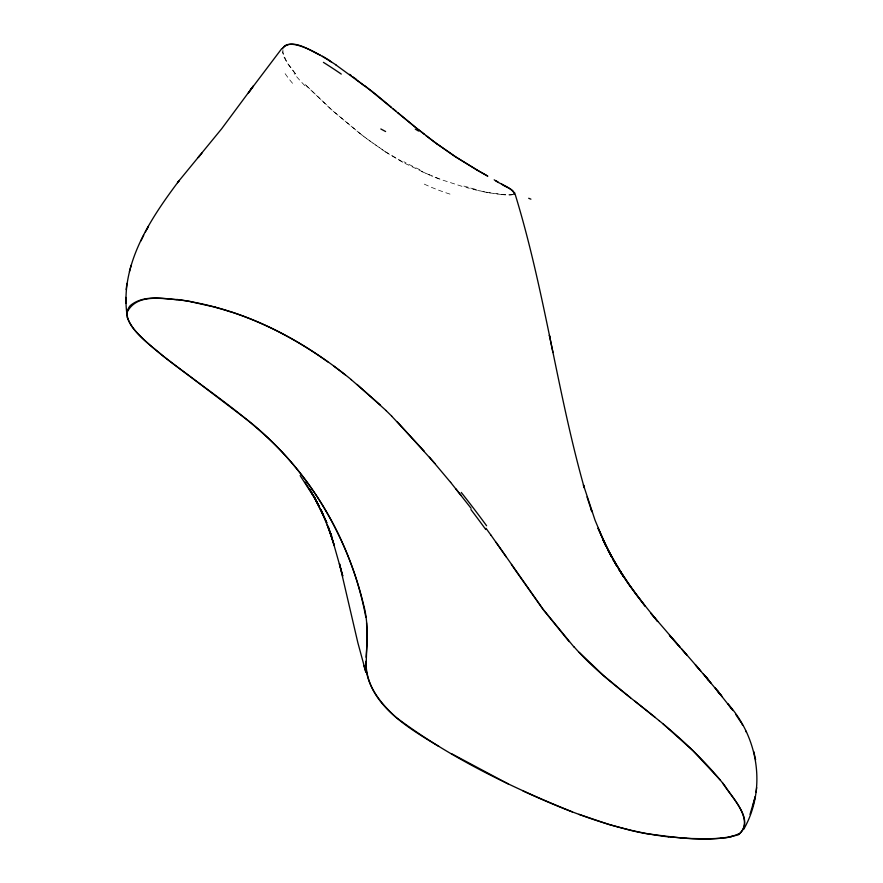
<?xml version="1.0" encoding="UTF-8"?>
<svg xmlns="http://www.w3.org/2000/svg" width="883" height="883" viewBox="0 0 883 883"><rect width="100%" height="100%" fill="white"/><g stroke="black" fill="none" stroke-linecap="round" stroke-linejoin="round"><path stroke-width="0.66" stroke-dasharray="4.42 3.31" d="M282.858 49.547L283.178 54.04A92.373 32.02 17.8 0 0 284.282 57.66L287.77 63.764L295.463 73.973M513.233 194.459L512.372 194.724A12.98 1.733 9.3 0 1 510.694 194.889L503.012 194.635A16.324 2.208 9.3 0 1 501.599 194.503M513.453 194.492L509.657 194.944A21.755 3.057 9.4 0 1 503.718 194.757L484.822 192.019M501.091 194.459L488.707 192.748M487.372 192.505L477.692 190.452M484.392 191.898L465.904 187.45M473.862 189.448L476.213 190.022M461.986 186.335L441.268 179.646L418.597 170.309M439.248 179.006L431.688 176.059M429.878 175.154L406.136 163.951L385.838 151.953M402.637 162.24L387.273 153.079L366.5 138.543M385.617 151.997L368.045 139.691M364.955 137.384L366.633 138.532M363.498 136.17L365.065 137.351M361.942 134.978L363.421 136.225M306.467 85.772L333.057 111.048L361.898 135.055M360.374 133.874L331.324 109.624L304.823 84.238M295.606 73.929L287.019 62.516L282.24 51.655M474.933 189.161A128.267 25.828 8.3 0 1 467.802 187.351M468.145 187.229A122.516 26.49 7.8 0 1 463.564 186.004M304.878 85.673A388.741 138.41 16.3 0 1 294.127 73.775M292.549 83.3A312.858 113.929 15.2 0 1 284.503 72.77M419.889 169.724A398.354 176.843 -5.4 0 1 403.884 161.744M449.999 194.117A186.512 68.035 0.7 0 1 422.869 183.432"/><path stroke-width="1.32" d="M365.981 661.301C365.739 703.1 407.35 727.415 438.785 746.367M126.699 312.405C120.85 262.88 150.905 218.178 179.249 180.441L177.483 182.66L221.622 128.819L253.333 86.026L248.333 93.035L251.456 88.653M366.114 657.261L367.295 638.828L366.555 622.769M743.607 829.49C766.709 789.325 758.519 737.68 727.89 703.883L732.934 710.517M126.931 283.399L126.159 289.58M756.08 792.106L756.676 787.592M514.347 193.454C510.407 186.611 500.396 184.602 494.215 179.812M752.879 805.87L755.241 796.632L750.02 814.391M129.426 271.556L131.225 265.165M282.262 48.554C292.163 37.263 309.712 50.618 320.408 55.254M283.167 47.781C285.562 43.179 292.383 44.051 296.776 45C309.359 48.256 320.54 55.21 331.467 62.009M140.949 240.871L143.719 235.143M145.397 231.909L148.465 226.379L147.163 228.708M250.375 90.154L281.589 48.841M202.152 152.781L198.123 157.593L199.889 155.496M514.425 194.006C513.983 188.83 505.286 187.328 501.599 184.061M739.237 833.85C755.075 820.296 732.272 798.342 725.009 785.98C705.804 761.61 683.078 740.241 659.115 720.627M731.599 836.72L726.058 837.779M721.301 838.276L707.956 838.828M707.625 838.828L692.14 838.53M691.731 838.508L686.389 838.221M685.97 838.199L680.616 837.835M680.197 837.801L668.188 836.764M351.346 379.679C302.383 339.613 243.962 308.951 180.783 300.099C164.183 298.785 144.095 294.072 130.187 305.65C123.013 313.984 129.956 325.242 136.192 331.798C153.344 350.143 174.326 364.315 194.172 379.513M176.997 299.624C159.867 298.509 136.799 293.896 127.207 311.997A94.713 29.448 18.8 0 0 127.439 317.648M191.258 301.82L215.551 307.273M229.966 311.522C265.11 322.748 297.924 340.452 327.847 361.909M578.961 814.325L609.38 824.656L631.257 830.528A79.923 21.589 12.3 0 0 646.908 833.773C676.996 837.415 708.883 843.144 738.574 834.7C755.671 820.097 730.66 795.991 722.559 782.901M572.305 811.896C510.584 787.007 449.712 757.515 396.279 717.537C382.162 704.844 368.664 688.872 366.136 669.402C366.07 647.967 369.536 626.213 363.653 605.109C348.001 539.932 313.597 478.641 263.377 433.84C231.887 405.44 196.269 382.218 163.046 355.97C150.011 344.646 134.006 334.238 127.329 317.626M522.957 790.925C566.787 811.002 612.25 828.938 660.252 835.793A50.85 13.731 12.3 0 0 668.265 836.841M508.321 783.983L451.964 753.916M487.791 176.136L477.184 170.132M487.493 175.982L475.628 169.227M495.683 180.651L498.089 182.041M477.085 170.011L454.9 156.457L437.173 143.984M475.529 169.106L456.39 157.295L438.763 145.143M335.816 64.856L372.118 91.413A416.103 134.227 19.3 0 1 377.096 95.397L391.423 107.362M349.602 74.338L351.445 75.673M352.88 76.821L356.456 79.459M435.584 142.814L438.586 145.132M194.26 379.624L250.066 422.03M433.983 141.633L436.975 143.94M435.363 142.759L416.588 128.156M333.597 365.97L345.408 374.944M433.763 141.556L425.893 135.552M365.198 86.07L415.087 127.02M424.48 134.393L418.167 129.415M634.513 700.925L659.204 720.694M630.572 697.824L603.597 675.605L579.226 652.349M416.633 128.278L397.736 112.638M655.23 717.438C627.504 694.833 597.946 673.983 574.182 646.974M351.169 379.602L380.529 405.198M396.081 111.258L392.99 108.675M663.111 723.928L692.923 750.66L720.12 779.91M357.063 384.425L386.136 410.595M251.026 422.847C310.341 471.478 351.754 541.853 365.816 617.184M385.97 410.496L391.666 416.092M391.577 416.059L424.259 451.213M397.14 421.666L434.9 463.487M680.087 647.129L669.402 635.263L686.808 654.943L681.566 648.806M574.204 647.261L543.144 609.38L496.014 542.25M678.585 645.451L650.826 613.199L657.68 621.489L635.826 594.127L618.696 569.16L627.007 581.809L645.065 606.091L629.469 585.374L613.111 559.679L623.166 576.169L607.692 549.59L617.085 566.555L604.303 542.504L602.681 539.193L611.213 556.345L598.045 528.244L605.804 545.837L595.032 520.186L583.398 484.844L584.303 487.869C556.853 390.551 544.612 289.547 514.712 192.858M700.705 670.87L695.385 664.822L708.596 680.241L703.398 674.027M699.303 669.27L683 650.484M569.149 641.643L543.188 609.568L516.82 572.261M711.245 683.299L705.947 677.118L719.954 693.928L714.987 687.769M429.436 457.162L450.661 482.438M704.689 675.583L709.932 681.775M722.415 696.853L717.371 690.738L731.908 709.181M716.201 689.259L721.212 695.407M450.595 482.317L471.092 508.31M455.749 488.707L460.871 495.153M486.014 528.31L491.091 535.363M490.992 535.197L506.412 557.129M300.132 475.595L314.745 498.266L309.712 489.215L319.381 506.699L314.348 497.471L326.887 522.979L321.07 509.844L331.644 536.29L327.306 525.021L334.293 545.584L328.443 526.985M511.434 564.447L516.687 572.096M741.08 722.57L735.749 714.457M305.043 482.217L313.134 495.264M741.886 723.872L742.614 725.208M745.76 730.981L746.499 732.316M313.906 496.014L323.023 514.535M587.029 496.941L591.897 511.754L590.87 508.586M363.84 665.473L365.893 672.294L357.88 642.835L339.436 563.663L342.759 576.036L330.684 533.398M755.627 759.788L753.74 751.51M549.811 337.339L549.369 335.297L552.957 352.516M125.772 297.405L125.861 303.277M322.383 56.17A174.591 55.861 19.9 0 1 329.602 60.519M329.193 60.563A145.861 45.475 20.2 0 1 335.926 64.856M355.959 79.437A416.346 125.717 20.7 0 1 364.701 86.037M530.904 199.161A308.2 6.512 27.9 0 1 528.696 198.267M176.788 299.436A111.357 33.488 18.2 0 1 191.103 301.633M215.584 307.405A91.126 26.898 17.9 0 1 229.933 311.633M461.246 492.438A743.298 310.308 69.4 0 1 486.588 525.749M418.575 131.07A301.07 4.139 31.4 0 1 415.286 129.117M380.838 128.973A250.827 6.369 27.6 0 1 385.606 131.534M323.421 62.362A251.081 72.417 21.5 0 1 341.268 74.084M725.859 837.702A69.481 15.894 12.6 0 1 721.08 838.188M738.828 833.718A111.733 27.682 14.8 0 1 730.958 836.466M470.893 509.524A717.967 298.255 69.3 0 1 485.76 529.502"/></g></svg>
